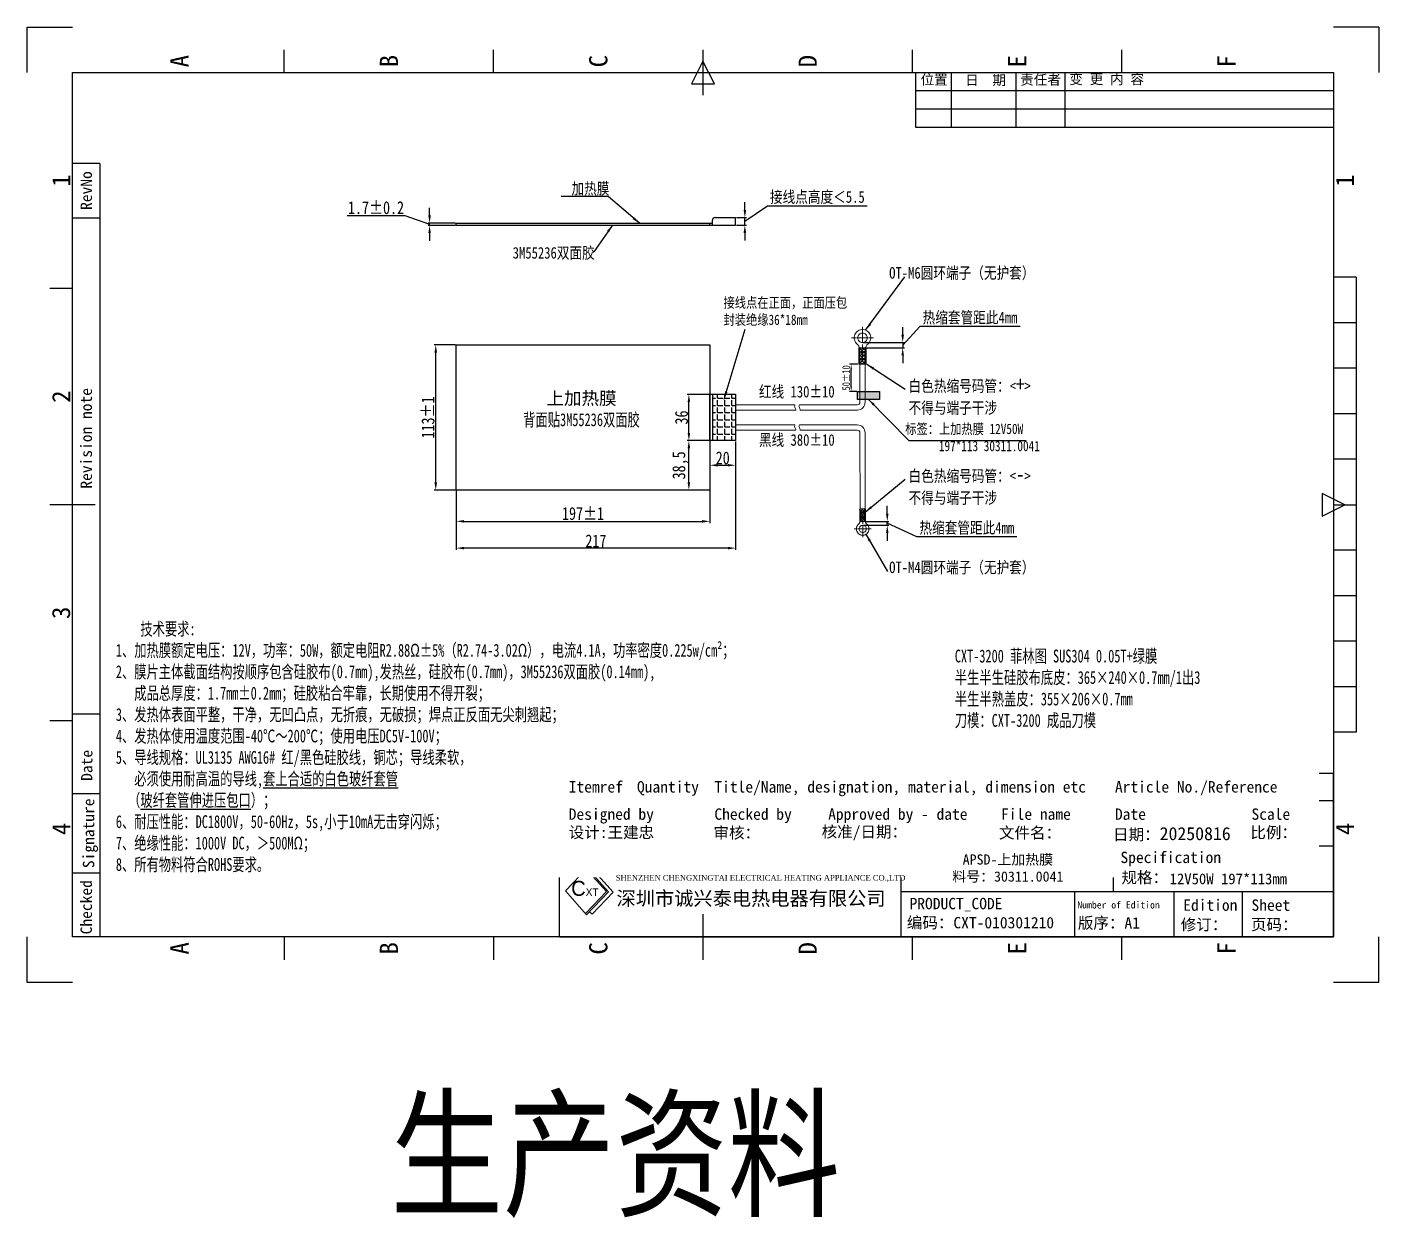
# Model space of a CAD drawing. Header units: millimetres. Extents: x 5689 to 14937, y -1241 to 772.
# Drawn here: x 12401 to 13451, y -1241 to -315 of the extents above; entities that cross this region are included whole.
import ezdxf
from ezdxf.enums import TextEntityAlignment as Align

# ---------------------------------------------------------------- set-up
doc = ezdxf.new("R2010")
doc.units = ezdxf.units.MM
doc.header["$LTSCALE"] = 3
for name, color, linetype in [('FRAME 025', 7, 'Continuous'), ('FRAME 050', 6, 'Continuous'), ('FRAME 070', 5, 'Continuous'), ('FRAME 200', 8, 'Continuous'), ('PDF_Geomertry', 7, 'Continuous'), ('参照', 6, 'Continuous'), ('发热膜', 7, 'Continuous'), ('标注', 3, 'Continuous')]:
    doc.layers.add(name, color=color, linetype=linetype)
doc.styles.add('10号', font='', dxfattribs={"width": 0.7, "height": 15})
doc.styles.get("Standard").update_dxf_attribs({"font": 'simsun.ttc', "width": 0.8})
doc.styles.add('工程字', font='simhei.ttf', dxfattribs={"width": 0.7, "height": 10})
doc.styles.add('标注', font='', dxfattribs={"height": 12})
doc.styles.get('10号').set_extended_font_data('SimSun')
doc.styles.get('标注').set_extended_font_data('SimSun')
doc.dimstyles.new('ISO-25', dxfattribs={"dimtxt": 10, "dimasz": 6, "dimexe": 1.25, "dimexo": 0.625, "dimtad": 1, "dimtoh": 1, "dimdec": 4, "dimtxsty": 'Standard', "dimcen": 2.5, "dimclrd": 256, "dimclre": 256, "dimclrt": 256, "dimadec": 0, "dimazin": 0, "dimtfac": 1, "dimtmove": 0, "dimatfit": 3, "dimfxl": 1, "dimarcsym": 0})

# ---------------------------------------------------------------- blocks, each defined once
blk = doc.blocks.new('*D30')
at = {"layer": 'Defpoints', "color": 0}
for p in [(12718.7, -562), (12734.6, -562), (12734.6, -675)]:
    blk.add_point(p, dxfattribs=at)
at = {"layer": '标注', "lineweight": -2}
for p, q in [((12734, -562), (12717.5, -562)), ((12718.7, -669), (12718.7, -568)), ((12734, -675), (12717.5, -675))]:
    blk.add_line(p, q, dxfattribs=at)
at = {"layer": '标注'}
for points in [[(12719.7, -568), (12717.7, -568), (12718.7, -562)], [(12717.7, -669), (12719.7, -669), (12718.7, -675)]]:
    blk.add_solid(points, dxfattribs=at)
at = {"layer": '标注', "insert": (12712.7, -618.5), "char_height": 10, "attachment_point": 5, "rotation": 90}
blk.add_mtext('113±1', dxfattribs=at)
blk = doc.blocks.new('*D31')
at = {"layer": 'Defpoints', "color": 0}
for p in [(12734.6, -675), (12931.6, -674.3), (12931.6, -699.2)]:
    blk.add_point(p, dxfattribs=at)
at = {"layer": '标注', "lineweight": -2}
for p, q in [((12734.6, -675.6), (12734.6, -700.5)), ((12931.6, -675), (12931.6, -700.5)), ((12740.6, -699.2), (12925.6, -699.2))]:
    blk.add_line(p, q, dxfattribs=at)
at = {"layer": '标注'}
for points in [[(12740.6, -698.2), (12740.6, -700.2), (12734.6, -699.2)], [(12925.6, -700.2), (12925.6, -698.2), (12931.6, -699.2)]]:
    blk.add_solid(points, dxfattribs=at)
at = {"layer": '标注', "insert": (12833.1, -693.2), "char_height": 10, "attachment_point": 5}
blk.add_mtext('197±1', dxfattribs=at)
blk = doc.blocks.new('*D32')
at = {"layer": 'Defpoints', "color": 0}
for p in [(12951.6, -636.5), (12734.6, -675), (12734.6, -720)]:
    blk.add_point(p, dxfattribs=at)
at = {"layer": '标注', "lineweight": -2}
for p, q in [((12951.6, -637.1), (12951.6, -721.3)), ((12734.6, -675.6), (12734.6, -721.3)), ((12945.6, -720), (12740.6, -720))]:
    blk.add_line(p, q, dxfattribs=at)
at = {"layer": '标注'}
for points in [[(12740.6, -719), (12740.6, -721), (12734.6, -720)], [(12945.6, -721), (12945.6, -719), (12951.6, -720)]]:
    blk.add_solid(points, dxfattribs=at)
at = {"layer": '标注', "insert": (12843.1, -714.4), "char_height": 10, "attachment_point": 5}
blk.add_mtext('217', dxfattribs=at)
blk = doc.blocks.new('*D33')
at = {"layer": 'Defpoints', "color": 0}
for p in [(12713.9, -467.5), (12734.6, -467.5), (12734.6, -469.2)]:
    blk.add_point(p, dxfattribs=at)
at = {"layer": '标注', "lineweight": -2}
for p, q in [((12649.8, -461.5), (12694.8, -461.5)), ((12694.8, -461.5), (12713.9, -468.3)), ((12713.9, -461.5), (12713.9, -455.5)), ((12734, -467.5), (12712.7, -467.5)), ((12734, -469.2), (12712.7, -469.2)), ((12713.9, -469.2), (12713.9, -467.5)), ((12713.9, -475.2), (12713.9, -481.2))]:
    blk.add_line(p, q, dxfattribs=at)
at = {"layer": '标注'}
for points in [[(12712.9, -461.5), (12714.9, -461.5), (12713.9, -467.5)], [(12714.9, -475.2), (12712.9, -475.2), (12713.9, -469.2)]]:
    blk.add_solid(points, dxfattribs=at)
at = {"layer": '标注', "insert": (12672.3, -455.5), "char_height": 10, "attachment_point": 5}
blk.add_mtext('1.7±0.2', dxfattribs=at)
blk = doc.blocks.new('*D34')
at = {"layer": 'Defpoints', "color": 0}
for p in [(12951.6, -463.2), (12951.6, -469), (12958.8, -463.2)]:
    blk.add_point(p, dxfattribs=at)
at = {"layer": '标注', "lineweight": -2}
for p, q in [((12958.8, -457.2), (12958.8, -451.2)), ((12976.4, -454.2), (12958.8, -466.1)), ((13053.8, -454.2), (12976.4, -454.2)), ((12952.3, -463.2), (12960.1, -463.2)), ((12952.3, -469), (12960.1, -469)), ((12958.8, -469), (12958.8, -463.2)), ((12958.8, -475), (12958.8, -481))]:
    blk.add_line(p, q, dxfattribs=at)
at = {"layer": '标注'}
for points in [[(12957.8, -457.2), (12959.8, -457.2), (12958.8, -463.2)], [(12959.8, -475), (12957.8, -475), (12958.8, -469)]]:
    blk.add_solid(points, dxfattribs=at)
at = {"layer": '标注', "insert": (13015.1, -447.6), "char_height": 10, "attachment_point": 5}
blk.add_mtext('{\\H0.9x;接线点高度＜5.5}', dxfattribs=at)
blk = doc.blocks.new('*D37')
at = {"layer": 'Defpoints', "color": 0}
for p in [(13050.2, -560.2), (13053, -564.3), (13081.4, -564.3)]:
    blk.add_point(p, dxfattribs=at)
at = {"layer": '标注', "lineweight": -2}
for p, q in [((13094.8, -547.9), (13081.4, -562.2)), ((13081.4, -554.2), (13081.4, -548.2)), ((13172.6, -547.9), (13094.8, -547.9)), ((13050.8, -560.2), (13082.7, -560.2)), ((13053.6, -564.3), (13082.7, -564.3)), ((13081.4, -560.2), (13081.4, -564.3)), ((13081.4, -570.3), (13081.4, -576.3))]:
    blk.add_line(p, q, dxfattribs=at)
at = {"layer": '标注'}
for points in [[(13080.4, -554.2), (13082.4, -554.2), (13081.4, -560.2)], [(13082.4, -570.3), (13080.4, -570.3), (13081.4, -564.3)]]:
    blk.add_solid(points, dxfattribs=at)
at = {"layer": '标注', "insert": (13133.7, -541.3), "char_height": 10, "attachment_point": 5}
blk.add_mtext('{\\H0.9x;热缩套管距此4mm}', dxfattribs=at)
blk = doc.blocks.new('*D35')
at = {"layer": 'Defpoints', "color": 0}
for p in [(12915.3, -636.5), (12931.6, -636.5), (12931.6, -675)]:
    blk.add_point(p, dxfattribs=at)
at = {"layer": '标注', "lineweight": -2}
for p, q in [((12931, -636.5), (12914, -636.5)), ((12915.3, -669), (12915.3, -642.5)), ((12931, -675), (12914, -675))]:
    blk.add_line(p, q, dxfattribs=at)
at = {"layer": '标注'}
for points in [[(12916.3, -642.5), (12914.3, -642.5), (12915.3, -636.5)], [(12914.3, -669), (12916.3, -669), (12915.3, -675)]]:
    blk.add_solid(points, dxfattribs=at)
at = {"layer": '标注', "insert": (12908.8, -655.7), "char_height": 10, "attachment_point": 5, "rotation": 90}
blk.add_mtext('38,5', dxfattribs=at)
blk = doc.blocks.new('*D36')
at = {"layer": 'Defpoints', "color": 0}
for p in [(12915.3, -600.5), (12931.6, -600.5), (12931.6, -636.5)]:
    blk.add_point(p, dxfattribs=at)
at = {"layer": '标注', "lineweight": -2}
for p, q in [((12931, -600.5), (12914, -600.5)), ((12915.3, -630.5), (12915.3, -606.5)), ((12931, -636.5), (12914, -636.5))]:
    blk.add_line(p, q, dxfattribs=at)
at = {"layer": '标注'}
for points in [[(12916.3, -606.5), (12914.3, -606.5), (12915.3, -600.5)], [(12914.3, -630.5), (12916.3, -630.5), (12915.3, -636.5)]]:
    blk.add_solid(points, dxfattribs=at)
at = {"layer": '标注', "insert": (12909.6, -618.5), "char_height": 10, "attachment_point": 5, "rotation": 90}
blk.add_mtext('36', dxfattribs=at)
blk = doc.blocks.new('*D29')
at = {"layer": 'Defpoints', "color": 0}
for p in [(13050.4, -702.3), (13052.5, -699.2), (13069.4, -699.2)]:
    blk.add_point(p, dxfattribs=at)
at = {"layer": '参照', "lineweight": -2}
for p, q in [((13069.4, -693.2), (13069.4, -687.2)), ((13051, -702.3), (13070.6, -702.3)), ((13053.1, -699.2), (13070.6, -699.2)), ((13069.4, -702.3), (13069.4, -699.2)), ((13092.3, -711.3), (13069.4, -700.7)), ((13069.4, -708.3), (13069.4, -714.3)), ((13170.1, -711.3), (13092.3, -711.3))]:
    blk.add_line(p, q, dxfattribs=at)
at = {"layer": '参照'}
for points in [[(13068.4, -693.2), (13070.4, -693.2), (13069.4, -699.2)], [(13070.4, -708.3), (13068.4, -708.3), (13069.4, -702.3)]]:
    blk.add_solid(points, dxfattribs=at)
at = {"layer": '参照', "insert": (13131.2, -704.7), "char_height": 10, "attachment_point": 5}
blk.add_mtext('{\\H0.9x;热缩套管距此4mm}', dxfattribs=at)
blk = doc.blocks.new('*D38')
at = {"layer": 'Defpoints', "color": 0}
for p in [(12931.6, -636.5), (12951.6, -636.5), (12951.6, -655.6)]:
    blk.add_point(p, dxfattribs=at)
at = {"layer": '标注', "lineweight": -2}
for p, q in [((12931.6, -637.1), (12931.6, -656.9)), ((12951.6, -637.1), (12951.6, -656.9)), ((12937.6, -655.6), (12945.6, -655.6))]:
    blk.add_line(p, q, dxfattribs=at)
at = {"layer": '标注'}
for points in [[(12937.6, -654.6), (12937.6, -656.6), (12931.6, -655.6)], [(12945.6, -656.6), (12945.6, -654.6), (12951.6, -655.6)]]:
    blk.add_solid(points, dxfattribs=at)
at = {"layer": '标注', "insert": (12941.6, -650), "char_height": 10, "attachment_point": 5}
blk.add_mtext('20', dxfattribs=at)
blk = doc.blocks.new('*D51')
at = {"layer": 'Defpoints', "color": 0}
for p in [(13041.4, -577.1), (13047.2, -577.1), (13046.4, -598.2)]:
    blk.add_point(p, dxfattribs=at)
at = {"layer": '标注', "lineweight": -2}
for p, q in [((13046.6, -577.1), (13040.1, -577.1)), ((13041.4, -594.2), (13041.4, -581.1)), ((13045.8, -598.2), (13040.1, -598.2))]:
    blk.add_line(p, q, dxfattribs=at)
at = {"layer": '标注'}
for points in [[(13042, -581.1), (13040.7, -581.1), (13041.4, -577.1)], [(13040.7, -594.2), (13042, -594.2), (13041.4, -598.2)]]:
    blk.add_solid(points, dxfattribs=at)
at = {"layer": '标注', "insert": (13037.5, -587.7), "char_height": 10, "attachment_point": 5, "rotation": 90}
blk.add_mtext('{\\H0.6x;50±10}', dxfattribs=at)

msp = doc.modelspace()

# ---------------------------------------------------------------- hatches: boundary and pattern name
h = msp.add_hatch(color=8)
h.dxf.hatch_style = 1
h.paths.add_polyline_path([(13046.40162, -598.23184), (13063.43093, -598.23184), (13063.43093, -604.47248), (13046.40162, -604.47248)])
h = msp.add_hatch()
h.set_pattern_fill('ANGLE', color=6, scale=0.8)
h.set_pattern_definition([(0, (1191.612, -2e-13), (0, 5.588), [4.064, -1.524]), (90, (1191.612, -2e-13), (-5.588, 3e-16), [4.064, -1.524])])
h.paths.add_polyline_path([(12933.62634, -636.49571), (12951.62634, -636.49571), (12951.62634, -600.49571), (12933.62634, -600.49571)])
at = {"layer": '参照'}
h = msp.add_hatch(dxfattribs=at)
h.set_pattern_fill('ANSI37', color=3, scale=0.6)
h.set_pattern_definition([(45, (13047.2265, -577.094), (-1.34704, 1.34704), []), (135, (13047.2265, -577.094), (-1.34704, -1.34704), [])])
h.paths.add_polyline_path([(13047.22648, -564.25999), (13053.10026, -564.25999), (13053.10026, -577.09408), (13047.22648, -577.09408)])
h = msp.add_hatch(dxfattribs=at)
h.set_pattern_fill('ANSI37', color=3, scale=0.456598)
h.set_pattern_definition([(45, (13048.0133, -651.1992), (-1.02509, 1.02509), []), (135, (13048.0133, -651.1992), (-1.02509, -1.02509), [])])
h.paths.add_polyline_path([(13048.0133, -699.20466), (13052.48323, -699.20466), (13052.48323, -689.43797), (13048.0133, -689.43797)])

# ---------------------------------------------------------------- linework, layer by layer
for p, q in [((12734.62634, -469.15364), (12734.62634, -467.51364)), ((12931.62634, -636.49571), (12931.62634, -600.49571)), ((12931.62634, -600.49571), (12951.62634, -600.49571)), ((12933.62634, -600.49571), (12933.62634, -636.49571)), ((12951.62634, -600.49571), (12951.62634, -636.49571)), ((12951.62634, -636.49571), (12931.62634, -636.49571))]:
    msp.add_line(p, q)
at = {"lineweight": 9}
for p, q in [((12836.334, -968.71187), (12819.3785, -986.40429)), ((12851.40508, -986.9347), (12835.58138, -969.4972)), ((12852.926, -986.99602), (12836.334, -968.71187)), ((12838.02698, -970.57751), (12839.80711, -969.10403)), ((12856.44298, -987.43652), (12839.80711, -969.10403)), ((12819.3785, -986.40429), (12835.87772, -1004.87397)), ((12835.1138, -1004.01881), (12851.40508, -986.9347)), ((12835.87772, -1004.87397), (12852.926, -986.99602)), ((12840.19797, -1004.47211), (12856.44298, -987.43652)), ((12838.09725, -1002.54643), (12840.19797, -1004.47211))]:
    msp.add_line(p, q, dxfattribs=at)
msp.add_lwpolyline([(12734.62634, -561.99571), (12931.62634, -561.99571), (12931.62634, -674.99571), (12734.62634, -674.99571)], close=True)
at = {"color": 8}
msp.add_lwpolyline([(13046.40162, -598.23184), (13063.43093, -598.23184), (13063.43093, -604.47248), (13046.40162, -604.47248)], close=True, dxfattribs=at)
at = {"layer": 'FRAME 050'}
for p, q in [((12600.98861, -350.40525), (12600.98861, -332.72641)), ((12763.63394, -350.40525), (12763.63394, -332.72641)), ((12926.27926, -332.72641), (12926.27926, -368.08409)), ((13088.92459, -350.40525), (13088.92459, -332.72641)), ((13251.56992, -350.40525), (13251.56992, -332.72641)), ((12926.27926, -341.56583), (12917.43984, -359.24467)), ((12935.11868, -359.24467), (12926.27926, -341.56583)), ((12917.43984, -359.24467), (12935.11868, -359.24467)), ((13433.66197, -509.51481), (13415.98313, -509.51481)), ((13433.66197, -509.51481), (13433.66197, -863.09161)), ((12436.5754, -518.35423), (12418.89656, -518.35423)), ((13433.66197, -544.87249), (13415.98313, -544.87249)), ((13433.66197, -580.23017), (13415.98313, -580.23017)), ((13433.66197, -615.58785), (13415.98313, -615.58785)), ((13433.66197, -650.94553), (13415.98313, -650.94553)), ((13424.82255, -686.30321), (13407.14371, -677.46379)), ((13407.14371, -677.46379), (13407.14371, -695.14263)), ((12454.25424, -686.30321), (12418.89656, -686.30321)), ((13407.14371, -695.14263), (13424.82255, -686.30321)), ((13415.98313, -686.30321), (13433.66197, -686.30321)), ((13433.66197, -721.66089), (13415.98313, -721.66089)), ((13433.66197, -757.01857), (13415.98313, -757.01857)), ((13433.66197, -792.37625), (13415.98313, -792.37625)), ((13433.66197, -827.73393), (13415.98313, -827.73393)), ((12436.5754, -854.25219), (12418.89656, -854.25219)), ((13433.66197, -863.09161), (13415.98313, -863.09161)), ((12926.27926, -1004.52233), (12926.27926, -1039.88001)), ((12600.98861, -1022.20117), (12600.98861, -1039.88001)), ((12763.63394, -1022.20117), (12763.63394, -1039.88001)), ((13088.92459, -1039.88001), (13088.92459, -1022.20117)), ((13251.56992, -1039.88001), (13251.56992, -1022.20117))]:
    msp.add_line(p, q, dxfattribs=at)
at = {"layer": 'FRAME 070'}
for p, q in [((12436.5754, -1022.20117), (12436.5754, -350.40525)), ((12436.5754, -350.40525), (13415.98313, -350.40525)), ((13091.67563, -393.24143), (13091.67563, -350.40525)), ((13119.32928, -393.24143), (13119.32928, -350.40525)), ((13169.53522, -393.24143), (13169.53522, -350.40525)), ((13207.62731, -393.24143), (13207.62731, -350.40525)), ((13415.98313, -350.40525), (13415.98313, -1022.20117)), ((13415.98313, -364.68398), (13091.67563, -364.68398)), ((13415.98313, -378.96271), (13091.67563, -378.96271)), ((13415.98313, -393.24143), (13091.67563, -393.24143)), ((12457.79001, -421.12061), (12436.5754, -421.12061)), ((12457.79001, -421.12061), (12457.79001, -1022.20117)), ((12457.79001, -463.54983), (12436.5754, -463.54983)), ((12457.79001, -848.94854), (12436.5754, -848.94854)), ((12814.90257, -1022.20117), (12814.90257, -894.91352)), ((12814.90257, -894.91352), (13415.98313, -894.91352)), ((12867.93909, -916.12813), (12867.93909, -894.91352)), ((12928.04715, -916.12813), (12928.04715, -894.91352)), ((13239.19473, -916.12813), (13239.19473, -894.91352)), ((13415.98313, -1022.20117), (13415.98313, -894.91352)), ((12457.79001, -910.92283), (12436.5754, -910.92283)), ((12814.90257, -916.12813), (13415.98313, -916.12813)), ((12928.04715, -951.48581), (12928.04715, -916.12813)), ((13016.44135, -951.48581), (13016.44135, -916.12813)), ((13150.80053, -951.48581), (13150.80053, -916.12813)), ((13239.19473, -951.48581), (13239.19473, -916.12813)), ((13345.26777, -951.48581), (13345.26777, -916.12813)), ((12814.90257, -951.48581), (13415.98313, -951.48581)), ((13080.08517, -1022.20117), (13080.08517, -951.48581)), ((13245.20361, -986.84349), (13245.20361, -951.48581)), ((12457.79001, -972.70041), (12436.5754, -972.70041)), ((13080.08517, -986.84349), (13415.98313, -986.84349)), ((13215.14063, -1022.20117), (13215.14063, -986.84349)), ((13292.23125, -1022.20117), (13292.23125, -986.84349)), ((13345.26777, -1022.20117), (13345.26777, -986.84349)), ((13415.98313, -1022.20117), (12436.5754, -1022.20117)), ((12814.90257, -1022.20117), (13415.98313, -1022.20117))]:
    msp.add_line(p, q, dxfattribs=at)
at = {"layer": 'FRAME 200'}
for p, q in [((12401.21772, -350.40525), (12401.21772, -315.04757)), ((12401.21772, -315.04757), (12436.5754, -315.04757)), ((13451.34081, -315.04757), (13415.98313, -315.04757)), ((13451.34081, -315.04757), (13451.34081, -350.40525)), ((12401.21772, -1057.55885), (12401.21772, -1022.20117)), ((13451.34081, -1057.55885), (13451.34081, -1022.20117)), ((12436.5754, -1057.55885), (12401.21772, -1057.55885)), ((13451.34081, -1057.55885), (13415.98313, -1057.55885))]:
    msp.add_line(p, q, dxfattribs=at)
at = {"layer": 'PDF_Geomertry', "lineweight": 0}
for p, q in [((13048.15037, -606.66669), (13048.15037, -573.69566)), ((13048.15037, -573.69566), (13052.22607, -573.69566)), ((13052.22607, -573.69566), (13052.22607, -606.66669)), ((12951.62634, -608.66669), (12997.70067, -608.66669)), ((12997.50078, -609.10622), (12997.70067, -608.66669)), ((13000.91547, -609.10622), (13001.11536, -608.66669)), ((13001.11536, -608.66669), (13046.15037, -608.66669)), ((12998.3004, -612.74239), (12951.62634, -612.74239)), ((12997.4208, -609.62567), (12997.50078, -609.10622)), ((12997.50078, -610.14514), (12997.4208, -609.62567)), ((12997.70067, -610.66459), (12997.50078, -610.14514)), ((12998.10049, -611.74345), (12997.70067, -610.66459)), ((12998.26042, -612.22294), (12998.10049, -611.74345)), ((12998.3004, -612.74239), (12998.26042, -612.22294)), ((13000.83549, -609.62567), (13000.91547, -609.10622)), ((13000.91547, -610.14514), (13000.83549, -609.62567)), ((13001.11536, -610.66459), (13000.91547, -610.14514)), ((13001.51518, -611.74345), (13001.11536, -610.66459)), ((13001.67511, -612.22294), (13001.51518, -611.74345)), ((13001.71509, -612.74239), (13001.67511, -612.22294)), ((13046.15037, -612.74239), (13001.71509, -612.74239)), ((12997.70067, -624.24902), (12951.62634, -624.24902)), ((12951.62634, -628.32473), (12998.3004, -628.32473)), ((12997.4208, -625.20801), (12997.50078, -624.68856)), ((12997.50078, -625.72748), (12997.4208, -625.20801)), ((12997.50078, -624.68856), (12997.70067, -624.24902)), ((12997.70067, -626.24693), (12997.50078, -625.72748)), ((12998.10049, -627.32578), (12997.70067, -626.24693)), ((12998.26042, -627.80528), (12998.10049, -627.32578)), ((12998.3004, -628.32473), (12998.26042, -627.80528)), ((13000.83549, -625.20801), (13000.91547, -624.68856)), ((13000.91547, -625.72748), (13000.83549, -625.20801)), ((13000.91547, -624.68856), (13001.11536, -624.24902)), ((13001.11536, -626.24693), (13000.91547, -625.72748)), ((13046.15037, -624.24902), (13001.11536, -624.24902)), ((13001.51518, -627.32578), (13001.11536, -626.24693)), ((13001.67511, -627.80528), (13001.51518, -627.32578)), ((13001.71509, -628.32473), (13001.67511, -627.80528)), ((13001.71509, -628.32473), (13046.15037, -628.32473)), ((13048.15037, -630.32473), (13048.24159, -692.02415)), ((13052.3173, -692.02415), (13052.22607, -630.32473)), ((13048.24159, -692.02415), (13052.3173, -692.02415)), ((13048.74998, -692.02415), (13051.85158, -692.02415))]:
    msp.add_line(p, q, dxfattribs=at)
for points in [[(13044.99371, -556.54358), (13041.55735, -556.54358)], [(13046.31232, -556.54358), (13045.43327, -556.54358)], [(13050.18823, -552.86528), (13049.46899, -552.94523), (13048.74976, -553.14514), (13048.15037, -553.50499), (13047.59098, -553.94476), (13047.11149, -554.50452), (13046.79181, -555.14423), (13046.55206, -555.82392), (13046.51211, -556.54358), (13046.55206, -557.26325), (13046.79181, -557.94293), (13047.11149, -558.58262), (13047.59098, -559.14238), (13048.15037, -559.58218), (13048.74976, -559.942), (13049.46899, -560.14191), (13050.18823, -560.22188), (13050.90747, -560.14191), (13051.58675, -559.942), (13052.22607, -559.58218), (13052.78548, -559.14238), (13053.22502, -558.58262), (13053.58464, -557.94293), (13053.78442, -557.26325), (13053.86434, -556.54358), (13053.78442, -555.82392), (13053.58464, -555.14423), (13053.22502, -554.50452), (13052.78548, -553.94476), (13052.22607, -553.50499), (13051.58675, -553.14514), (13050.90747, -552.94523), (13050.18823, -552.86528)], [(13050.18823, -559.982), (13050.18823, -556.54358), (13046.75185, -556.54358)], [(13050.18823, -551.34597), (13050.18823, -547.94755)], [(13050.18823, -552.66537), (13050.18823, -551.78577)], [(13053.58464, -556.54358), (13050.18823, -556.54358), (13050.18823, -553.10517)], [(13054.02417, -556.54358), (13054.90324, -556.54358)], [(13055.34277, -556.54358), (13058.77913, -556.54358)], [(13047.22648, -564.25999), (13053.10026, -564.25999), (13053.10026, -577.09408), (13047.22648, -577.09408), (13047.22648, -564.25999)], [(13050.50787, -568.09825), (13050.50787, -566.93878), (13049.82861, -566.93878), (13049.82861, -568.09825)], [(13050.18823, -561.74117), (13050.18823, -565.13959)], [(13052.34595, -568.09825), (13048.0305, -568.09825)], [(13050.18823, -568.09825), (13050.18823, -573.69566)], [(13048.0133, -699.20466), (13052.48323, -699.20466), (13052.48323, -689.43797), (13048.0133, -689.43797), (13048.0133, -699.20466)], [(13050.35469, -696.28376), (13050.35469, -692.02415)], [(13050.35469, -707.876), (13049.80735, -707.81515), (13049.26001, -707.66302), (13048.80388, -707.38918), (13048.37819, -707.05451), (13048.0133, -706.62854), (13047.77002, -706.14172), (13047.58758, -705.62448), (13047.55717, -705.07682), (13047.58758, -704.52916), (13047.77002, -704.01192), (13048.0133, -703.52512), (13048.37819, -703.09915), (13048.80388, -702.76446), (13049.26001, -702.49064), (13049.80735, -702.33851), (13050.35469, -702.27765), (13050.90203, -702.33851), (13051.41896, -702.49064), (13051.90548, -702.76446), (13052.33119, -703.09915), (13052.66567, -703.52512), (13052.93934, -704.01192), (13053.09138, -704.52916), (13053.15219, -705.07682), (13053.09138, -705.62448), (13052.93934, -706.14172), (13052.66567, -706.62854), (13052.33119, -707.05451), (13051.90548, -707.38918), (13051.41896, -707.66302), (13050.90203, -707.81515), (13050.35469, -707.876)], [(13050.35469, -702.4602), (13050.35469, -705.07682), (13047.73962, -705.07682)], [(13051.9967, -696.28376), (13048.71266, -696.28376)], [(13050.59794, -696.28376), (13050.59794, -697.16611), (13050.08102, -697.16611), (13050.08102, -696.28376)], [(13050.35469, -701.12147), (13050.35469, -698.53529)], [(13046.40168, -705.07682), (13043.78662, -705.07682)], [(13047.40513, -705.07682), (13046.73618, -705.07682)], [(13052.93934, -705.07682), (13050.35469, -705.07682), (13050.35469, -707.69344)], [(13050.35469, -708.02813), (13050.35469, -708.6975)], [(13050.35469, -709.03219), (13050.35469, -711.61837)], [(13053.27382, -705.07682), (13053.94279, -705.07682)], [(13054.27728, -705.07682), (13056.89233, -705.07682)]]:
    msp.add_lwpolyline(points, dxfattribs=at)
for points in [[(13054.34383, -561.42133), (13055.06307, -560.70166), (13055.66244, -559.86204), (13056.10197, -558.98244), (13056.42163, -558.02289), (13056.58146, -557.02336), (13056.58146, -556.02383), (13056.42163, -555.02427), (13056.10197, -554.06472), (13055.62248, -553.18512), (13055.06307, -552.3855), (13054.34383, -551.66583), (13053.50472, -551.0661), (13052.62565, -550.6263), (13051.66667, -550.30646), (13050.66772, -550.14653), (13049.66878, -550.14653), (13048.66984, -550.30646), (13047.71086, -550.6263), (13046.83177, -551.0661), (13046.03261, -551.66583), (13045.31338, -552.3855), (13044.71401, -553.18512), (13044.23452, -554.06472), (13043.95481, -555.02427), (13043.79498, -556.02383), (13043.79498, -557.02336), (13043.91488, -558.02289), (13044.23452, -558.98244), (13044.71401, -559.86204), (13045.27342, -560.70166), (13045.99266, -561.42133), (13046.67194, -562.14099), (13047.2713, -562.94061), (13047.67088, -563.86019), (13047.9506, -564.81976), (13048.0305, -565.81928), (13048.0305, -573.69566), (13052.34595, -573.69566), (13052.34595, -565.81928), (13052.42586, -564.81976), (13052.66561, -563.86019), (13053.10514, -562.94061), (13053.66455, -562.14099)], [(13053.51709, -701.36487), (13054.06442, -701.91254), (13054.52054, -702.55148), (13054.85502, -703.22086), (13055.09828, -703.95107), (13055.21991, -704.71171), (13055.21991, -705.47235), (13055.09828, -706.23301), (13054.85502, -706.96323), (13054.49013, -707.6326), (13054.06442, -708.24111), (13053.51709, -708.78877), (13052.87852, -709.24516), (13052.20956, -709.57985), (13051.47977, -709.82325), (13050.71958, -709.94496), (13049.95939, -709.94496), (13049.1992, -709.82325), (13048.46942, -709.57985), (13047.80043, -709.24516), (13047.19228, -708.78877), (13046.64494, -708.24111), (13046.18883, -707.6326), (13045.82393, -706.96323), (13045.61108, -706.23301), (13045.48945, -705.47235), (13045.48945, -704.71171), (13045.58069, -703.95107), (13045.82393, -703.22086), (13046.18883, -702.55148), (13046.61453, -701.91254), (13047.16187, -701.36487), (13047.6788, -700.81721), (13048.13492, -700.2087), (13048.43899, -699.50891), (13048.65186, -698.77868), (13048.71266, -698.01805), (13048.71266, -692.02415), (13051.9967, -692.02415), (13051.9967, -698.01805), (13052.05752, -698.77868), (13052.23996, -699.50891), (13052.57445, -700.2087), (13053.00016, -700.81721)]]:
    msp.add_lwpolyline(points, close=True, dxfattribs=at)
for centre, radius, start, end in [((13046.15037, -606.66669), 2, 270, 0), ((13046.15037, -606.66669), 6.0757, 270, 0), ((13046.15037, -630.32473), 6.0757, 360, 90), ((13046.15037, -630.32473), 2, 360, 90)]:
    msp.add_arc(centre, radius, start, end, dxfattribs=at)
at = {"layer": '发热膜'}
for p, q in [((12734.62634, -469.01364), (12734.62634, -467.51364)), ((12734.62634, -467.51364), (12933.62634, -467.51364)), ((12734.62634, -469.01364), (12951.62634, -469.01364)), ((12734.62634, -469.15364), (12931.62634, -469.15364)), ((12931.62634, -469.15364), (12931.62634, -467.51364)), ((12933.62634, -469.01364), (12933.62634, -465.15364)), ((12935.62634, -463.15364), (12951.62634, -463.15364)), ((12951.62634, -469.01364), (12951.62634, -463.15364)), ((12951.62634, -469.01364), (12951.62634, -467.51364))]:
    msp.add_line(p, q, dxfattribs=at)
msp.add_arc((12935.62634, -465.15364), 2, 90, 180, dxfattribs=at)

# ---------------------------------------------------------------- texts
at = {"color": 7, "insert": (13121.87761, -798.87716), "char_height": 10, "attachment_point": 1, "style": '工程字'}
msp.add_mtext_dynamic_manual_height_columns('{\\C256;CXT-3200 菲林图 SUS304 0.05T+绿膜}\\P半生半生硅胶布底皮：{\\C1;365}×240×0.7mm/1出3\\P半生半熟盖皮：355×206×0.7mm^J刀模：CXT-3200 成品刀模', width=492.5181743, gutter_width=108.06115, heights=[133.75575], dxfattribs=at)
at = {"insert": (12823.88707, -978.58656), "char_height": 13.6280519, "width": 25.9145687, "attachment_point": 1, "style": '标注'}
msp.add_mtext('{\\fFZShuTi|b0|i0|c134|p2;\\H0.8571x;C\\H0.5x;XT}', dxfattribs=at)
at = {"layer": 'FRAME 025', "style": '标注'}
for s, height, p in [('RevNo', 8.83942, (12447.18271, -457.18671)), ('Revision note', 8.8394199, (12447.18271, -673.79635)), ('Date', 8.83942, (12447.57622, -900.88785)), ('Signature', 8.83942, (12449.01268, -968.69408)), ('Checked', 8.83942, (12447.18271, -1020.13514))]:
    msp.add_text(s, height=height, rotation=90, dxfattribs=at).set_placement(p, align=Align.MIDDLE_LEFT)
for s, height, p in [('Itemref', 8.83942, (12821.97411, -905.52082)), ('Quantity', 8.83942, (12875.01063, -905.52082)), ('Title/Name, designation, material, dimension etc', 8.8394199, (12935.11868, -905.52082)), ('Article No./Reference', 8.8394199, (13246.26626, -905.52082)), ('Designed by', 8.8394199, (12821.97411, -926.73543)), ('Checked by', 8.83942, (12935.11868, -926.73543)), ('Approved by - date', 8.8394199, (13023.51288, -926.73543)), ('File name', 8.83942, (13157.87207, -926.73543)), ('Date', 8.83942, (13246.26626, -926.73543)), ('Scale', 8.83942, (13352.3393, -926.73543)), ('Specification', 8.8394199, (13250.54375, -960.34239)), ('Number of Edition', 5.532731, (13217.08874, -997.30107)), ('Edition', 8.83942, (13299.30278, -997.45079)), ('Sheet', 8.83942, (13352.3393, -997.45079))]:
    msp.add_text(s, height=height, dxfattribs=at).set_placement(p, align=Align.MIDDLE_LEFT)
for s, insert, char_height, width, attachment_point in [('设计:王建忠', (12821.97411, -936.45879), 8.83942, 72.4832431, 1), ('{\\fￋￎￌﾣﾤ|b0|i0|c134|p2;审核：}', (12934.40225, -936.8121), 8.8394199, 72.4832431, 1), ('{\\fSimSun|b0|i0|c134|p2;核准/日期：}', (13018.46323, -936.05341), 8.8394199, 138.8838279, 1), ('{\\fￋￎￌﾣﾤ|b0|i0|c134|p2;文件名：}', (13156.18611, -936.8121), 8.8394199, 72.4832431, 1), ('日期：{\\H1.147512x;20250816}', (13244.80825, -936.8121), 8.8394199, 161.9487335, 1), ('{\\fￋￎￌﾣﾤ|b0|i0|c134|p2;比例：}', (13351.44874, -936.56355), 8.8394199, 72.4832431, 1), ('APSD-上加热膜\\P料号：30311.0041', (13163.08884, -969.0248), 7.9244845, 225.0427769, 5), ('{\\fￋￎￌﾣﾤ|b0|i0|c134|p2;规格：}', (13251.31847, -971.54372), 8.8394199, 72.4832431, 1), ('12V50W 197*113mm', (13288.71546, -972.84435), 8.3780744, 226.5468914, 1), ('编码：CXT-010301210', (13084.62673, -1006.65471), 8.8394199, 183.5268542, 1), ('版序：A1', (13217.47001, -1006.84465), 8.83942, 90.6527536, 1), ('{\\fￋￎￌﾣﾤ|b0|i0|c134|p2;修订：}', (13297.36859, -1008.12247), 8.8394199, 72.4832431, 1), ('{\\fￋￎￌﾣﾤ|b0|i0|c134|p2;页码：}', (13351.91657, -1008.11246), 8.8394199, 72.4832431, 1)]:
    msp.add_mtext(s, dxfattribs=dict(at, insert=insert, char_height=char_height, width=width, attachment_point=attachment_point))
at = {"layer": 'FRAME 025', "color": 5, "insert": (12858.54071, -974.01998), "char_height": 5.51618048, "width": 220.2551105, "attachment_point": 1, "style": '标注'}
msp.add_mtext('{\\fTimes New Roman|b0|i0|c0|p18;\\H0.7937x;SHENZHEN CHENGXINGTAI ELECTRICAL HEATING APPLIANCE CO.,LTD}', dxfattribs=at)
at = {"layer": 'FRAME 025', "color": 1, "insert": (12859.11311, -986.73663), "char_height": 11.4920427, "width": 218.8960506, "attachment_point": 1, "style": '标注'}
msp.add_mtext('{\\fSimSun|b0|i0|c134|p2;\\H0.9524x;深圳市诚兴泰电热电器有限公司}', dxfattribs=at)
at = {"layer": 'FRAME 025', "style": '标注', "flags": 8}
msp.add_attdef('PRODUCT_CODE', text='X', height=8.83942, dxfattribs=at).set_placement((13122.79757, -997.02257), align=Align.MIDDLE)
at = {"layer": 'FRAME 050', "style": '标注'}
for s, p in [('A', (12519.66595, -341.56583)), ('B', (12682.31128, -341.56583)), ('C', (12844.9566, -341.56583)), ('D', (13007.60193, -341.56583)), ('E', (13170.24725, -341.56583)), ('F', (13332.89258, -341.56583)), ('1', (12427.73598, -434.37974)), ('1', (13424.82255, -434.37974)), ('2', (12427.73598, -602.32872)), ('3', (12427.73598, -770.2777)), ('4', (12427.73598, -938.22668)), ('4', (13424.82255, -938.22668)), ('A', (12519.66595, -1031.04059)), ('B', (12682.31128, -1031.04059)), ('C', (12844.9566, -1031.04059)), ('D', (13007.60193, -1031.04059)), ('E', (13170.24725, -1031.04059)), ('F', (13332.89258, -1031.04059))]:
    msp.add_text(s, height=14.14307, rotation=90, dxfattribs=at).set_placement(p, align=Align.MIDDLE)
at = {"layer": '参照', "attachment_point": 1}
for s, width, heights, insert, char_height in [('接线点在正面，正面压包\\P封装绝缘36*18mm', 177.7260757, [-25.26629], (12942.24389, -525.18815), 8), ('红线 130±10', 70.4981105, [-11.81564], (12969.72542, -593.92645), 9), ('标签：上加热膜 12V50W \\P      197*113 30311.0041', 231.6650806, [-22.7635], (13083.39335, -623.32983), 8), ('黑线 380±10', 78.2223824, [-11.81564], (12969.72542, -631.4271), 9)]:
    msp.add_mtext_dynamic_manual_height_columns(s, width=width, gutter_width=1, heights=heights, dxfattribs=dict(at, insert=insert, char_height=char_height))
at = {"layer": '发热膜', "insert": (12738.97716, -598.544), "char_height": 10, "attachment_point": 1, "style": '10号'}
msp.add_mtext_dynamic_manual_height_columns('\\pxqc;{\\W1;上加热膜}^J背面贴3M55236双面胶', width=185.8697728, gutter_width=112.5, heights=[-31.63873], dxfattribs=at)
at = {"layer": '标注', "width": 149.8908467, "attachment_point": 1, "style": '标注'}
for s, insert, char_height in [('{\\fSimSun|b0|i0|c134|p2;位置}', (13095.2769, -352.07494), 7.7458234), ('{\\fSimSun|b0|i0|c134|p2;日}  {\\fSimSun|b0|i0|c134|p2;期}', (13129.91845, -352.42931), 7.7458234), ('{\\fSimSun|b0|i0|c134|p2;责任者}', (13172.60666, -352.12702), 7.7458234), ('{\\fSimSun|b0|i0|c134|p2;变} {\\fSimSun|b0|i0|c134|p2;更} {\\fSimSun|b0|i0|c134|p2;内} {\\fSimSun|b0|i0|c134|p2;容}', (13210.7882, -351.70925), 7.74582344)]:
    msp.add_mtext(s, dxfattribs=dict(at, insert=insert, char_height=char_height))
at = {"layer": '标注', "insert": (12853.62044, -446.13348), "char_height": 9, "attachment_point": 9}
msp.add_mtext('加热膜', dxfattribs=at)
at = {"layer": '标注'}
for s, width, heights, insert, char_height, attachment_point in [('3M55236双面胶', 112.7366898, [-11.9162], (12842.20112, -496.05151), 9, 9), ('OT-M6圆环端子（无护套）', 175.5482079, [-11.9162], (13070.8989, -501.61002), 9, 1), ('白色热缩号码管：<{\\fSimSun|b1|i0|c134|p2;\\H1.333333x;+}> \\P不得与端子干涉', 175.5482079, [-30.9162], (13085.97065, -586.49412), 9, 1), ('白色热缩号码管：<{\\fSimSun|b1|i0|c134|p2;\\H1.333333x;-}> \\P不得与端子干涉', 175.5482079, [-30.9162], (13085.97065, -656.42704), 9, 1), ('OT-M4圆环端子（无护套）', 175.5482079, [-11.9162], (13070.8989, -730.45947), 9, 1), ('生产资料', 2122.4079738, [-105.47486], (12683.64812, -1151.08442), 80, 1)]:
    msp.add_mtext_dynamic_manual_height_columns(s, width=width, gutter_width=1, heights=heights, dxfattribs=dict(at, insert=insert, char_height=char_height, attachment_point=attachment_point))

# ---------------------------------------------------------------- dimensions: what is measured, and where the dimension line sits
at = {"layer": '参照'}
dim = msp.add_linear_dim(base=(13069.3654, -699.20466), p1=(13050.35469, -702.27765), p2=(13052.48323, -699.20466), angle=90, text='{\\H0.9x;热缩套管距此4mm}', dimstyle='ISO-25', override={"dimtmove": 1}, dxfattribs=at)
dim.commit()
dim.dimension.update_dxf_attribs({"geometry": '*D29', "text_midpoint": (13092.92911, -711.29083), "dimtype": 160})
at = {"layer": '标注'}
for base, p1, p2, text, override, picture, middle in [((12958.80572, -463.15364), (12951.62634, -469.01364), (12951.62634, -463.15364), '{\\H0.9x;接线点高度＜5.5}', {"dimtxsty": 'Standard', "dimtmove": 1}, '*D34', (12976.97667, -454.15357)), ((12713.9403, -467.51364), (12734.62634, -469.15364), (12734.62634, -467.51364), '1.7±0.2', {"dimtmove": 1}, '*D33', (12694.16617, -461.49165)), ((13081.41538, -564.25999), (13050.18823, -560.22188), (13052.98527, -564.25999), '{\\H0.9x;热缩套管距此4mm}', {"dimtxsty": 'Standard', "dimtmove": 1}, '*D37', (13095.4284, -547.86586))]:
    dim = msp.add_linear_dim(base=base, p1=p1, p2=p2, angle=90, text=text, dimstyle='ISO-25', override=override, dxfattribs=at)
    dim.commit()
    dim.dimension.update_dxf_attribs({"geometry": picture, "text_midpoint": middle, "dimtype": 160})
for base, p1, p2, text, override, picture, middle in [((12718.74561, -561.99571), (12734.62634, -674.99571), (12734.62634, -561.99571), '<>±1', {"dimtxsty": 'Standard'}, '*D30', (12712.72955, -618.49571)), ((13041.38319, -577.09408), (13046.40162, -598.23184), (13047.22648, -577.09408), '{\\H0.6x;50±10}', {"dimasz": 4, "dimtxsty": 'Standard'}, '*D51', (13037.52355, -587.66296))]:
    dim = msp.add_linear_dim(base=base, p1=p1, p2=p2, angle=90, text=text, dimstyle='ISO-25', override=override, dxfattribs=at)
    dim.commit()
    dim.dimension.update_dxf_attribs({"geometry": picture, "text_midpoint": middle})
for base, p1, p2, picture, middle in [((12915.27085, -600.49571), (12931.62634, -636.49571), (12931.62634, -600.49571), '*D36', (12909.64585, -618.49571)), ((12915.27085, -636.49571), (12931.62634, -674.99571), (12931.62634, -636.49571), '*D35', (12908.80786, -655.74571))]:
    dim = msp.add_linear_dim(base=base, p1=p1, p2=p2, angle=90, dimstyle='ISO-25', dxfattribs=at)
    dim.commit()
    dim.dimension.update_dxf_attribs({"geometry": picture, "text_midpoint": middle})
for base, p1, p2, picture, middle in [((12734.62634, -720.02947), (12951.62634, -636.49571), (12734.62634, -674.99571), '*D32', (12843.12634, -714.40447)), ((12951.62634, -655.62249), (12931.62634, -636.49571), (12951.62634, -636.49571), '*D38', (12941.62634, -649.99749))]:
    dim = msp.add_linear_dim(base=base, p1=p1, p2=p2, dimstyle='ISO-25', dxfattribs=at)
    dim.commit()
    dim.dimension.update_dxf_attribs({"geometry": picture, "text_midpoint": middle})
dim = msp.add_linear_dim(base=(12931.62634, -699.24301), p1=(12734.62634, -674.99571), p2=(12931.62634, -674.33514), text='<>±1', dimstyle='ISO-25', override={"dimtxsty": 'Standard'}, dxfattribs=at)
dim.commit()
dim.dimension.update_dxf_attribs({"geometry": '*D31', "text_midpoint": (12833.12634, -693.22695)})

# ---------------------------------------------------------------- leaders
at = {"layer": '参照'}
msp.add_leader([(13054.91628, -604.47248), (13086.10049, -636.3821), (13177.18567, -636.3821)], dimstyle='ISO-25', override={"dimgap": 0.625, "dimtad": 0}, dxfattribs=at)
at = {"layer": '标注', "annotation_type": 0, "has_hookline": 1, "hookline_direction": 1, "text_width": 30.0067}
msp.add_leader([(12876.9454, -467.51364), (12852.71748, -446.75848), (12846.71748, -446.75848)], dimstyle='ISO-25', override={"dimgap": 0.625, "dimtad": 1}, dxfattribs=at)
at = {"layer": '标注'}
for points in [[(12855.92612, -469.01364), (12841.59825, -489.72138)], [(13052.62565, -550.6263), (13083.10193, -509.28433)], [(12942.65822, -604.17561), (12959.12425, -549.85985)], [(13053.56925, -577.09408), (13083.39472, -596.52837)], [(13052.3173, -692.02415), (13083.39472, -666.46129)], [(13052.87852, -709.24516), (13069.47844, -738.13378)]]:
    msp.add_leader(points, dimstyle='ISO-25', override={"dimgap": 0.625, "dimtad": 0}, dxfattribs=at)

# ---------------------------------------------------------------- next in the draw order: texts
at = {"color": 7, "insert": (12470.20868, -777.7707), "char_height": 9.98485053, "width": 929.6774622, "attachment_point": 1, "style": '工程字', "bg_fill": 2}
msp.add_mtext('\\A1;    技术要求:\\P1、加热膜额定电压：\\C3;12V\\C256;，功率：\\C3;50W，额定\\C256;电阻R\\C3;2.88\\fArial|b0|i0|c0|p34;\\C256;Ω\\fSimSun|b0|i0|c134|p2;±5%\\A0;\\fSimHei|b0|i0|c134|p49;（R2.74-3.02Ω）\\A1;\\fSimSun|b0|i0|c134|p2;，电流4.1A，功率密度0.225w/cm²；\\P2、膜片主体截面结构按顺序包含硅胶布(0.7mm),发热丝，硅胶布(0.7mm)，3M55236双面胶(0.14mm),\\P   成品总厚度：1.7mm±0.2mm；硅胶粘合牢靠，长期使用不得开裂；\\P3、发热体表面平整，干净，无凹凸点，无折痕，无破损；焊点正反面无尖刺翘起；\\P4、发热体使用温度范围-40℃～200℃；使用电压DC5V-100V；\\P5、导线规格：UL3135 AWG16# 红/黑色硅胶线，铜芯；导线柔软，\\P   必须使用耐高温的导线,\\L套上合适的白色玻纤套管\\P\\l  （\\L玻纤套管伸进压包口\\l）；\\P6、耐压性能：DC1800V，50-60Hz，5s,小于10mA无击穿闪烁；\\P7、绝缘性能：1000V DC，＞500MΩ；\\P8、所有物料符合ROHS要求。', dxfattribs=at)

doc.saveas('drawing.dxf')
